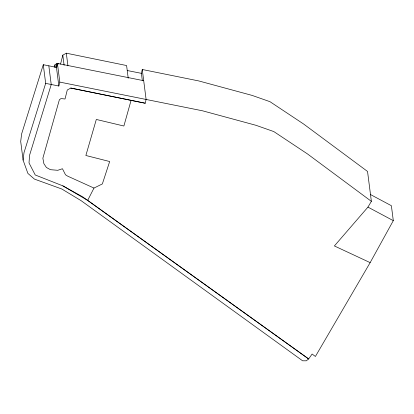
<?xml version="1.0" encoding="UTF-8"?>
<svg xmlns="http://www.w3.org/2000/svg" width="414" height="414" viewBox="0 0 414 414"><rect width="100%" height="100%" fill="white"/><g stroke="black" fill="none" stroke-linecap="round" stroke-linejoin="round"><path stroke-width="0.62" d="M370.546 194.58L391.385 205.706L393.3 220.646L370.152 262.631L315.396 356.47L312.115 354.032L308.653 358.948L306.288 360.811L302.598 360.796L81.123 200.676L61.815 189.012L34.465 179.112L27.888 173.404L23.091 160.135L23.996 152.668L45.669 83.374L43.279 64.698L56.449 67.337L58.84 86.019L45.669 83.374M142.302 80.342L141.407 73.345L142.266 69.495L198.772 80.937L252.147 95.417L269.98 101.689L303.622 124.029L367.539 171.453L371.368 201.339L367.953 207.114L334.388 245.952L370.152 262.631M131.062 100.411L123.884 126.022L96.317 119.455L85.864 155.493L109.669 161.527L102.356 183.935L93.983 188.065L67.653 176.141L65.495 174.78L62.447 168.736L57.769 170.299L50.436 169.688L46.384 167.458L43.884 163.67L42.865 158.195L59.383 99.733L61.018 98.563L65.019 98.998L67.28 90.009L70.778 88.058L145.236 103.231L146.095 99.381L142.266 69.495M56.449 67.337L57.422 63.42L143.699 80.699M58.84 86.019L59.818 82.101L57.422 63.42M60.547 64.134L62.814 55.145L66.312 53.189L126.596 65.547L128.216 78.225M54.218 67.353L54.917 64.863L56.552 63.694L58.835 63.947M43.279 64.698L21.606 133.991L20.7 141.453L23.091 160.135M48.836 65.888L51.227 84.57L29.56 155.307L29.021 162.925L35.226 174.977L62.845 185.855L82.769 196.893L308.653 358.948L87.664 200.397L93.983 188.065M127.233 70.525L141.407 73.345M59.818 82.101L202.601 110.823L255.976 125.302L273.809 131.574L307.452 153.91L371.368 201.339M70.778 88.058L145.236 103.231M367.953 207.114L393.3 220.646M62.845 185.855L87.664 200.397M66.312 53.189L67.937 65.867M62.814 55.145L64.113 65.288M56.552 63.694L56.956 66.866M54.917 64.863L55.243 67.399"/></g></svg>
